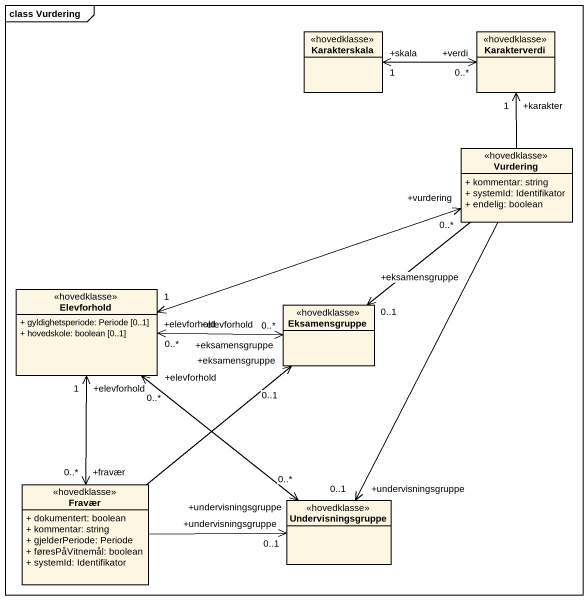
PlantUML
@startuml
mainframe class Vurdering
hide circle
hide empty members
skinparam classAttributeIconSize 0
class Karakterskala <<hovedklasse>>
class Karakterverdi <<hovedklasse>>
class Vurdering <<hovedklasse>> {
  + kommentar: string
  + systemId: Identifikator
  + endelig: boolean
}
class Elevforhold <<hovedklasse>> {
  + gyldighetsperiode: Periode [0..1]
  + hovedskole: boolean [0..1]
}
class Eksamensgruppe <<hovedklasse>>
class Fravær <<hovedklasse>> {
  + dokumentert: boolean
  + kommentar: string
  + gjelderPeriode: Periode
  + føresPåVitnemål: boolean
  + systemId: Identifikator
}
class Undervisningsgruppe <<hovedklasse>>
Karakterverdi "+verdi\n0..*" <-left-> "+skala\n1" Karakterskala
Vurdering -up-> "+karakter\n1" Karakterverdi
Vurdering "+vurdering\n0..*" <-left-> "+elevforhold\n1" Elevforhold
Vurdering --> "+eksamensgruppe\n0..1" Eksamensgruppe
Vurdering --> "+undervisningsgruppe\n0..1" Undervisningsgruppe
Eksamensgruppe "+eksamensgruppe\n0..*" <-left-> "+elevforhold\n0..*" Elevforhold
Fravær "+fravær\n0..*" <-up-> "+elevforhold\n1" Elevforhold
Fravær -up-> "+eksamensgruppe\n0..1" Eksamensgruppe
Fravær -right-> "+undervisningsgruppe\n0..1" Undervisningsgruppe
Undervisningsgruppe "+undervisningsgruppe\n0..*" <-up-> "+elevforhold\n0..*" Elevforhold
@enduml
